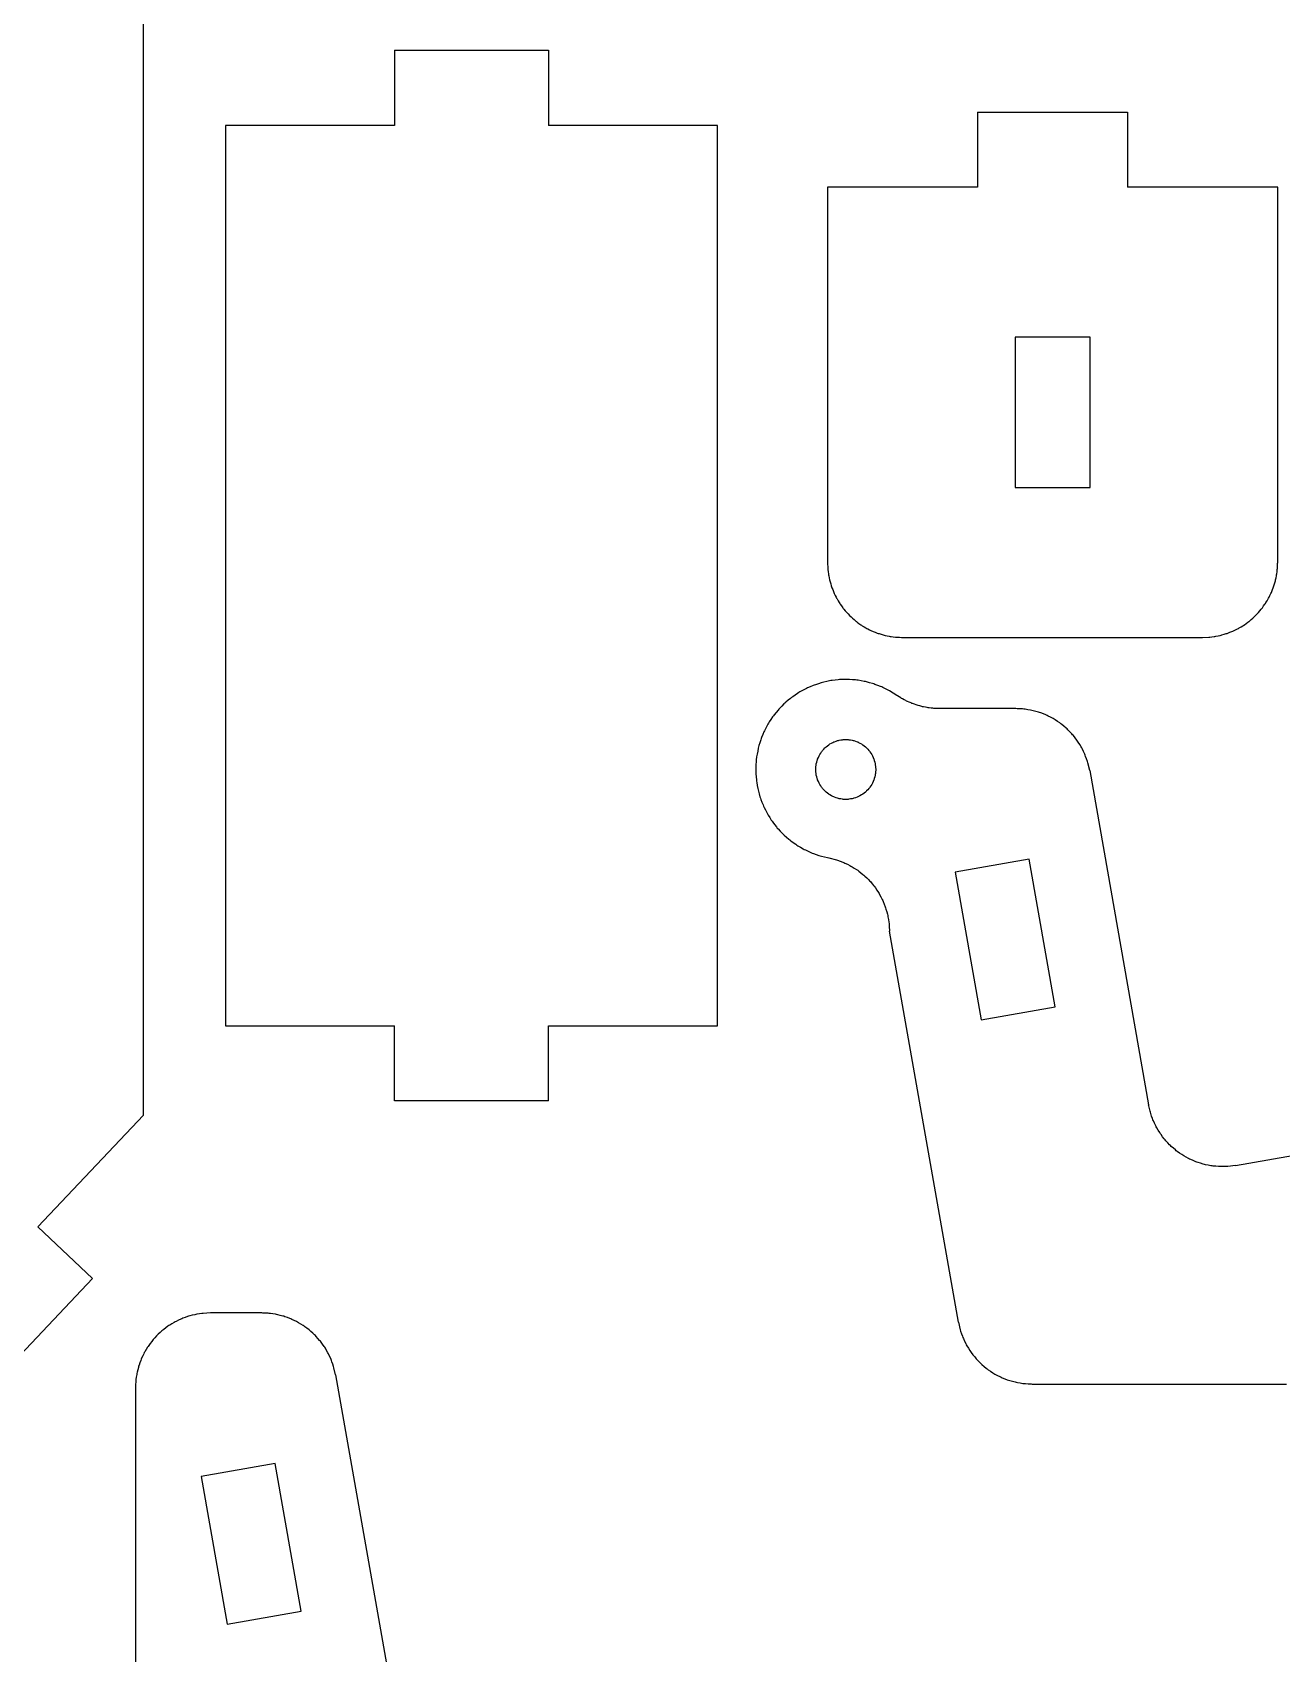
# Model space of a CAD drawing. Header units: centimetres. Extents: x -35.6 to 35, y -21 to 21.
# Drawn here: x 11.93 to 20.26, y -11.82 to -1.01 of the extents above; entities that cross this region are included whole.
import ezdxf

# ---------------------------------------------------------------- set-up
doc = ezdxf.new("R2010")
doc.units = ezdxf.units.CM
doc.header["$MEASUREMENT"] = 0
doc.layers.add('Capa 1', color=7, linetype='Continuous')

msp = doc.modelspace()

# ---------------------------------------------------------------- linework, layer by layer
at = {"layer": 'Capa 1', "color": 1, "lineweight": 25}
for points in [[(12.67472, -8.22757), (12.67472, -8.22757), (12.67472, 19.06466), (12.67472, 19.06466)], [(14.34839, -1.13341), (14.34839, -1.13341), (15.37338, -1.13341), (15.37338, -1.13341)], [(14.34839, -1.13341), (14.34839, -1.13341), (14.34839, -1.6334), (14.34839, -1.6334)], [(15.37338, -1.13341), (15.37338, -1.13341), (15.37338, -1.6334), (15.37338, -1.6334)], [(18.23293, -1.54539), (18.23293, -1.54539), (19.23295, -1.54539), (19.23295, -1.54539)], [(18.23293, -1.54539), (18.23293, -1.54539), (18.23293, -2.04538), (18.23293, -2.04538)], [(19.23295, -1.54539), (19.23295, -1.54539), (19.23295, -2.04538), (19.23295, -2.04538)], [(13.22087, -1.6334), (13.22087, -1.6334), (13.22087, -7.63341), (13.22087, -7.63341)], [(14.34839, -1.6334), (14.34839, -1.6334), (13.22087, -1.6334), (13.22087, -1.6334)], [(16.50089, -1.6334), (16.50089, -1.6334), (15.37338, -1.6334), (15.37338, -1.6334)], [(16.50089, -7.63341), (16.50089, -7.63341), (16.50089, -1.6334), (16.50089, -1.6334)], [(17.23294, -2.04538), (17.23294, -2.04538), (17.23294, -4.54538), (17.23294, -4.54538)], [(18.23293, -2.04538), (18.23293, -2.04538), (17.23294, -2.04538), (17.23294, -2.04538)], [(20.23293, -2.04538), (20.23293, -2.04538), (19.23295, -2.04538), (19.23295, -2.04538)], [(20.23293, -4.54538), (20.23293, -4.54538), (20.23293, -2.04538), (20.23293, -2.04538)], [(18.48294, -3.04537), (18.48294, -3.04537), (18.48294, -4.04539), (18.48294, -4.04539)], [(18.98293, -3.04537), (18.98293, -3.04537), (18.48294, -3.04537), (18.48294, -3.04537)], [(18.98293, -4.04539), (18.98293, -4.04539), (18.98293, -3.04537), (18.98293, -3.04537)], [(18.48294, -4.04539), (18.48294, -4.04539), (18.98293, -4.04539), (18.98293, -4.04539)], [(17.73294, -5.04537), (17.73294, -5.04537), (19.73294, -5.04537), (19.73294, -5.04537)], [(18.48805, -5.5196), (18.48805, -5.5196), (17.97917, -5.5196), (17.97917, -5.5196)], [(18.98046, -5.93277), (18.98046, -5.93277), (19.37289, -8.15834), (19.37289, -8.15834)], [(18.5766, -6.52177), (18.5766, -6.52177), (18.08419, -6.60859), (18.08419, -6.60859)], [(18.75024, -7.50658), (18.75024, -7.50658), (18.5766, -6.52177), (18.5766, -6.52177)], [(18.08419, -6.60859), (18.08419, -6.60859), (18.25783, -7.5934), (18.25783, -7.5934)], [(18.10508, -9.60642), (18.10508, -9.60642), (17.64604, -7.00303), (17.64604, -7.00303)], [(18.25783, -7.5934), (18.25783, -7.5934), (18.75024, -7.50658), (18.75024, -7.50658)], [(13.22087, -7.63341), (13.22087, -7.63341), (14.34839, -7.63341), (14.34839, -7.63341)], [(14.34839, -8.1334), (14.34839, -8.1334), (14.34839, -7.63341), (14.34839, -7.63341)], [(15.37338, -8.1334), (15.37338, -8.1334), (15.37338, -7.63341), (15.37338, -7.63341)], [(15.37338, -7.63341), (15.37338, -7.63341), (16.50089, -7.63341), (16.50089, -7.63341)], [(15.37338, -8.1334), (15.37338, -8.1334), (14.34839, -8.1334), (14.34839, -8.1334)], [(11.97107, -8.97285), (11.97107, -8.97285), (12.67472, -8.22757), (12.67472, -8.22757)], [(19.95212, -8.56393), (19.95212, -8.56393), (21.55919, -8.28054), (21.55919, -8.28054)], [(12.33464, -9.3161), (12.33464, -9.3161), (11.97107, -8.97285), (11.97107, -8.97285)], [(12.33464, -9.3161), (12.33464, -9.3161), (10.92731, -10.80673), (10.92731, -10.80673)], [(13.46264, -9.54624), (13.46264, -9.54624), (13.12062, -9.54624), (13.12062, -9.54624)], [(13.95505, -9.95942), (13.95505, -9.95942), (14.34748, -12.18499), (14.34748, -12.18499)], [(18.59748, -10.01959), (18.59748, -10.01959), (20.29103, -10.01959), (20.29103, -10.01959)], [(12.62063, -10.04624), (12.62063, -10.04624), (12.62063, -14.04624), (12.62063, -14.04624)], [(13.55119, -10.54842), (13.55119, -10.54842), (13.05878, -10.63523), (13.05878, -10.63523)], [(13.72482, -11.53323), (13.72482, -11.53323), (13.55119, -10.54842), (13.55119, -10.54842)], [(13.05878, -10.63523), (13.05878, -10.63523), (13.23242, -11.62005), (13.23242, -11.62005)], [(13.23242, -11.62005), (13.23242, -11.62005), (13.72482, -11.53323), (13.72482, -11.53323)]]:
    msp.add_open_spline(points, degree=3, dxfattribs=at)
for points, knots in [([(17.23294, -4.54538), (17.23294, -4.54538), (17.23464, -4.58665), (17.23464, -4.58665), (17.23464, -4.58665), (17.23464, -4.58665), (17.23975, -4.62768), (17.23975, -4.62768), (17.23975, -4.62768), (17.23975, -4.62768), (17.24825, -4.66811), (17.24825, -4.66811), (17.24825, -4.66811), (17.24825, -4.66811), (17.26004, -4.70773), (17.26004, -4.70773), (17.26004, -4.70773), (17.26004, -4.70773), (17.27507, -4.74622), (17.27507, -4.74622), (17.27507, -4.74622), (17.27507, -4.74622), (17.2932, -4.78336), (17.2932, -4.78336), (17.2932, -4.78336), (17.2932, -4.78336), (17.31436, -4.81885), (17.31436, -4.81885), (17.31436, -4.81885), (17.31436, -4.81885), (17.33839, -4.85247), (17.33839, -4.85247), (17.33839, -4.85247), (17.33839, -4.85247), (17.36509, -4.88401), (17.36509, -4.88401), (17.36509, -4.88401), (17.36509, -4.88401), (17.3943, -4.91326), (17.3943, -4.91326), (17.3943, -4.91326), (17.3943, -4.91326), (17.42584, -4.93996), (17.42584, -4.93996), (17.42584, -4.93996), (17.42584, -4.93996), (17.45946, -4.96395), (17.45946, -4.96395), (17.45946, -4.96395), (17.45946, -4.96395), (17.49495, -4.98512), (17.49495, -4.98512), (17.49495, -4.98512), (17.49495, -4.98512), (17.5321, -5.00325), (17.5321, -5.00325), (17.5321, -5.00325), (17.5321, -5.00325), (17.57059, -5.01828), (17.57059, -5.01828), (17.57059, -5.01828), (17.57059, -5.01828), (17.6102, -5.0301), (17.6102, -5.0301), (17.6102, -5.0301), (17.6102, -5.0301), (17.65063, -5.03856), (17.65063, -5.03856), (17.65063, -5.03856), (17.65063, -5.03856), (17.69166, -5.04368), (17.69166, -5.04368), (17.69166, -5.04368), (17.69166, -5.04368), (17.73294, -5.04537), (17.73294, -5.04537)], [0, 0, 0, 0, 0.05, 0.05, 0.05, 0.05000001, 0.1, 0.1, 0.1, 0.10000001, 0.15, 0.15, 0.15, 0.15000001, 0.2, 0.2, 0.2, 0.20000001, 0.25, 0.25, 0.25, 0.25000001, 0.3, 0.3, 0.3, 0.30000001, 0.35, 0.35, 0.35, 0.35000001, 0.4, 0.4, 0.4, 0.40000001, 0.45, 0.45, 0.45, 0.45000001, 0.5, 0.5, 0.5, 0.50000001, 0.55, 0.55, 0.55, 0.55000001, 0.6, 0.6, 0.6, 0.60000001, 0.65, 0.65, 0.65, 0.65000001, 0.7, 0.7, 0.7, 0.70000001, 0.75, 0.75, 0.75, 0.75000001, 0.8, 0.8, 0.8, 0.80000001, 0.85, 0.85, 0.85, 0.85000001, 0.9, 0.9, 0.9, 0.90000001, 1, 1, 1, 1]), ([(19.73294, -5.04537), (19.73294, -5.04537), (19.77425, -5.04368), (19.77425, -5.04368), (19.77425, -5.04368), (19.77425, -5.04368), (19.81524, -5.03856), (19.81524, -5.03856), (19.81524, -5.03856), (19.81524, -5.03856), (19.85567, -5.0301), (19.85567, -5.0301), (19.85567, -5.0301), (19.85567, -5.0301), (19.89529, -5.01828), (19.89529, -5.01828), (19.89529, -5.01828), (19.89529, -5.01828), (19.93377, -5.00325), (19.93377, -5.00325), (19.93377, -5.00325), (19.93377, -5.00325), (19.97092, -4.98512), (19.97092, -4.98512), (19.97092, -4.98512), (19.97092, -4.98512), (20.00641, -4.96395), (20.00641, -4.96395), (20.00641, -4.96395), (20.00641, -4.96395), (20.04007, -4.93996), (20.04007, -4.93996), (20.04007, -4.93996), (20.04007, -4.93996), (20.07157, -4.91326), (20.07157, -4.91326), (20.07157, -4.91326), (20.07157, -4.91326), (20.10082, -4.88401), (20.10082, -4.88401), (20.10082, -4.88401), (20.10082, -4.88401), (20.12752, -4.85247), (20.12752, -4.85247), (20.12752, -4.85247), (20.12752, -4.85247), (20.15151, -4.81885), (20.15151, -4.81885), (20.15151, -4.81885), (20.15151, -4.81885), (20.17268, -4.78336), (20.17268, -4.78336), (20.17268, -4.78336), (20.17268, -4.78336), (20.19084, -4.74622), (20.19084, -4.74622), (20.19084, -4.74622), (20.19084, -4.74622), (20.20584, -4.70773), (20.20584, -4.70773), (20.20584, -4.70773), (20.20584, -4.70773), (20.21766, -4.66811), (20.21766, -4.66811), (20.21766, -4.66811), (20.21766, -4.66811), (20.22612, -4.62768), (20.22612, -4.62768), (20.22612, -4.62768), (20.22612, -4.62768), (20.23124, -4.58665), (20.23124, -4.58665), (20.23124, -4.58665), (20.23124, -4.58665), (20.23293, -4.54538), (20.23293, -4.54538)], [0, 0, 0, 0, 0.05, 0.05, 0.05, 0.05000001, 0.1, 0.1, 0.1, 0.10000001, 0.15, 0.15, 0.15, 0.15000001, 0.2, 0.2, 0.2, 0.20000001, 0.25, 0.25, 0.25, 0.25000001, 0.3, 0.3, 0.3, 0.30000001, 0.35, 0.35, 0.35, 0.35000001, 0.4, 0.4, 0.4, 0.40000001, 0.45, 0.45, 0.45, 0.45000001, 0.5, 0.5, 0.5, 0.50000001, 0.55, 0.55, 0.55, 0.55000001, 0.6, 0.6, 0.6, 0.60000001, 0.65, 0.65, 0.65, 0.65000001, 0.7, 0.7, 0.7, 0.70000001, 0.75, 0.75, 0.75, 0.75000001, 0.8, 0.8, 0.8, 0.80000001, 0.85, 0.85, 0.85, 0.85000001, 0.9, 0.9, 0.9, 0.90000001, 1, 1, 1, 1]), ([(17.69518, -5.43112), (17.69518, -5.43112), (17.64625, -5.40071), (17.64625, -5.40071), (17.64625, -5.40071), (17.64625, -5.40071), (17.59461, -5.3751), (17.59461, -5.3751), (17.59461, -5.3751), (17.59461, -5.3751), (17.54074, -5.3546), (17.54074, -5.3546), (17.54074, -5.3546), (17.54074, -5.3546), (17.48518, -5.33936), (17.48518, -5.33936), (17.48518, -5.33936), (17.48518, -5.33936), (17.42838, -5.32952), (17.42838, -5.32952), (17.42838, -5.32952), (17.42838, -5.32952), (17.37091, -5.32515), (17.37091, -5.32515), (17.37091, -5.32515), (17.37091, -5.32515), (17.3133, -5.32634), (17.3133, -5.32634), (17.3133, -5.32634), (17.3133, -5.32634), (17.25608, -5.33305), (17.25608, -5.33305), (17.25608, -5.33305), (17.25608, -5.33305), (17.19974, -5.34518), (17.19974, -5.34518), (17.19974, -5.34518), (17.19974, -5.34518), (17.14485, -5.36272), (17.14485, -5.36272), (17.14485, -5.36272), (17.14485, -5.36272), (17.09186, -5.3854), (17.09186, -5.3854), (17.09186, -5.3854), (17.09186, -5.3854), (17.04131, -5.41309), (17.04131, -5.41309), (17.04131, -5.41309), (17.04131, -5.41309), (16.99365, -5.44548), (16.99365, -5.44548), (16.99365, -5.44548), (16.99365, -5.44548), (16.94934, -5.48231), (16.94934, -5.48231), (16.94934, -5.48231), (16.94934, -5.48231), (16.90874, -5.52319), (16.90874, -5.52319), (16.90874, -5.52319), (16.90874, -5.52319), (16.87226, -5.56779), (16.87226, -5.56779), (16.87226, -5.56779), (16.87226, -5.56779), (16.84019, -5.61569), (16.84019, -5.61569), (16.84019, -5.61569), (16.84019, -5.61569), (16.81292, -5.66646), (16.81292, -5.66646), (16.81292, -5.66646), (16.81292, -5.66646), (16.79063, -5.71959), (16.79063, -5.71959), (16.79063, -5.71959), (16.79063, -5.71959), (16.77352, -5.77462), (16.77352, -5.77462), (16.77352, -5.77462), (16.77352, -5.77462), (16.76177, -5.83106), (16.76177, -5.83106), (16.76177, -5.83106), (16.76177, -5.83106), (16.75549, -5.88832), (16.75549, -5.88832), (16.75549, -5.88832), (16.75549, -5.88832), (16.75475, -5.94596), (16.75475, -5.94596), (16.75475, -5.94596), (16.75475, -5.94596), (16.75955, -6.0034), (16.75955, -6.0034), (16.75955, -6.0034), (16.75955, -6.0034), (16.76981, -6.06009), (16.76981, -6.06009), (16.76981, -6.06009), (16.76981, -6.06009), (16.78548, -6.11554), (16.78548, -6.11554), (16.78548, -6.11554), (16.78548, -6.11554), (16.8064, -6.16924), (16.8064, -6.16924), (16.8064, -6.16924), (16.8064, -6.16924), (16.83236, -6.22071), (16.83236, -6.22071), (16.83236, -6.22071), (16.83236, -6.22071), (16.86312, -6.26943), (16.86312, -6.26943), (16.86312, -6.26943), (16.86312, -6.26943), (16.89844, -6.31497), (16.89844, -6.31497), (16.89844, -6.31497), (16.89844, -6.31497), (16.93798, -6.35691), (16.93798, -6.35691), (16.93798, -6.35691), (16.93798, -6.35691), (16.98134, -6.39484), (16.98134, -6.39484), (16.98134, -6.39484), (16.98134, -6.39484), (17.02815, -6.42849), (17.02815, -6.42849), (17.02815, -6.42849), (17.02815, -6.42849), (17.07796, -6.45746), (17.07796, -6.45746), (17.07796, -6.45746), (17.07796, -6.45746), (17.13032, -6.48152), (17.13032, -6.48152), (17.13032, -6.48152), (17.13032, -6.48152), (17.18475, -6.50046), (17.18475, -6.50046), (17.18475, -6.50046), (17.18475, -6.50046), (17.24074, -6.51408), (17.24074, -6.51408)], [0, 0, 0, 0, 0.02631579, 0.02631579, 0.02631579, 0.0263158, 0.05263158, 0.05263158, 0.05263158, 0.05263159, 0.07894737, 0.07894737, 0.07894737, 0.07894738, 0.10526316, 0.10526316, 0.10526316, 0.10526317, 0.13157895, 0.13157895, 0.13157895, 0.13157896, 0.15789474, 0.15789474, 0.15789474, 0.15789475, 0.18421053, 0.18421053, 0.18421053, 0.18421054, 0.21052632, 0.21052632, 0.21052632, 0.21052633, 0.23684211, 0.23684211, 0.23684211, 0.23684212, 0.26315789, 0.26315789, 0.26315789, 0.2631579, 0.28947368, 0.28947368, 0.28947368, 0.28947369, 0.31578947, 0.31578947, 0.31578947, 0.31578948, 0.34210526, 0.34210526, 0.34210526, 0.34210527, 0.36842105, 0.36842105, 0.36842105, 0.36842106, 0.39473684, 0.39473684, 0.39473684, 0.39473685, 0.42105263, 0.42105263, 0.42105263, 0.42105264, 0.44736842, 0.44736842, 0.44736842, 0.44736843, 0.47368421, 0.47368421, 0.47368421, 0.47368422, 0.5, 0.5, 0.5, 0.50000001, 0.52631579, 0.52631579, 0.52631579, 0.5263158, 0.55263158, 0.55263158, 0.55263158, 0.55263159, 0.57894737, 0.57894737, 0.57894737, 0.57894738, 0.60526316, 0.60526316, 0.60526316, 0.60526317, 0.63157895, 0.63157895, 0.63157895, 0.63157896, 0.65789474, 0.65789474, 0.65789474, 0.65789475, 0.68421053, 0.68421053, 0.68421053, 0.68421054, 0.71052632, 0.71052632, 0.71052632, 0.71052633, 0.73684211, 0.73684211, 0.73684211, 0.73684212, 0.76315789, 0.76315789, 0.76315789, 0.7631579, 0.78947368, 0.78947368, 0.78947368, 0.78947369, 0.81578947, 0.81578947, 0.81578947, 0.81578948, 0.84210526, 0.84210526, 0.84210526, 0.84210527, 0.86842105, 0.86842105, 0.86842105, 0.86842106, 0.89473684, 0.89473684, 0.89473684, 0.89473685, 0.92105263, 0.92105263, 0.92105263, 0.92105264, 0.94736842, 0.94736842, 0.94736842, 0.94736843, 1, 1, 1, 1]), ([(17.97917, -5.5196), (17.97917, -5.5196), (17.94146, -5.51819), (17.94146, -5.51819), (17.94146, -5.51819), (17.94146, -5.51819), (17.90396, -5.51392), (17.90396, -5.51392), (17.90396, -5.51392), (17.90396, -5.51392), (17.86688, -5.50683), (17.86688, -5.50683), (17.86688, -5.50683), (17.86688, -5.50683), (17.83044, -5.49695), (17.83044, -5.49695), (17.83044, -5.49695), (17.83044, -5.49695), (17.79488, -5.48439), (17.79488, -5.48439), (17.79488, -5.48439), (17.79488, -5.48439), (17.76034, -5.46915), (17.76034, -5.46915), (17.76034, -5.46915), (17.76034, -5.46915), (17.72704, -5.45137), (17.72704, -5.45137), (17.72704, -5.45137), (17.72704, -5.45137), (17.69518, -5.43112), (17.69518, -5.43112)], [0, 0, 0, 0, 0.11111111, 0.11111111, 0.11111111, 0.11111112, 0.22222222, 0.22222222, 0.22222222, 0.22222223, 0.33333333, 0.33333333, 0.33333333, 0.33333334, 0.44444444, 0.44444444, 0.44444444, 0.44444445, 0.55555556, 0.55555556, 0.55555556, 0.55555557, 0.66666667, 0.66666667, 0.66666667, 0.66666668, 0.77777778, 0.77777778, 0.77777778, 0.77777779, 1, 1, 1, 1]), ([(18.98046, -5.93277), (18.98046, -5.93277), (18.96832, -5.88049), (18.96832, -5.88049), (18.96832, -5.88049), (18.96832, -5.88049), (18.95061, -5.82979), (18.95061, -5.82979), (18.95061, -5.82979), (18.95061, -5.82979), (18.92761, -5.78132), (18.92761, -5.78132), (18.92761, -5.78132), (18.92761, -5.78132), (18.89953, -5.73557), (18.89953, -5.73557), (18.89953, -5.73557), (18.89953, -5.73557), (18.86672, -5.69309), (18.86672, -5.69309), (18.86672, -5.69309), (18.86672, -5.69309), (18.82954, -5.65439), (18.82954, -5.65439), (18.82954, -5.65439), (18.82954, -5.65439), (18.78841, -5.61989), (18.78841, -5.61989), (18.78841, -5.61989), (18.78841, -5.61989), (18.74385, -5.58998), (18.74385, -5.58998), (18.74385, -5.58998), (18.74385, -5.58998), (18.6963, -5.56503), (18.6963, -5.56503), (18.6963, -5.56503), (18.6963, -5.56503), (18.64638, -5.54531), (18.64638, -5.54531), (18.64638, -5.54531), (18.64638, -5.54531), (18.59463, -5.5311), (18.59463, -5.5311), (18.59463, -5.5311), (18.59463, -5.5311), (18.54164, -5.52249), (18.54164, -5.52249), (18.54164, -5.52249), (18.54164, -5.52249), (18.48805, -5.5196), (18.48805, -5.5196)], [0, 0, 0, 0, 0.07142857, 0.07142857, 0.07142857, 0.07142858, 0.14285714, 0.14285714, 0.14285714, 0.14285715, 0.21428571, 0.21428571, 0.21428571, 0.21428572, 0.28571429, 0.28571429, 0.28571429, 0.2857143, 0.35714286, 0.35714286, 0.35714286, 0.35714287, 0.42857143, 0.42857143, 0.42857143, 0.42857144, 0.5, 0.5, 0.5, 0.50000001, 0.57142857, 0.57142857, 0.57142857, 0.57142858, 0.64285714, 0.64285714, 0.64285714, 0.64285715, 0.71428571, 0.71428571, 0.71428571, 0.71428572, 0.78571429, 0.78571429, 0.78571429, 0.7857143, 0.85714286, 0.85714286, 0.85714286, 0.85714287, 1, 1, 1, 1]), ([(17.55439, -5.92494), (17.55439, -5.92494), (17.55167, -5.89202), (17.55167, -5.89202), (17.55167, -5.89202), (17.55167, -5.89202), (17.54356, -5.85999), (17.54356, -5.85999), (17.54356, -5.85999), (17.54356, -5.85999), (17.5303, -5.82972), (17.5303, -5.82972), (17.5303, -5.82972), (17.5303, -5.82972), (17.5122, -5.8021), (17.5122, -5.8021), (17.5122, -5.8021), (17.5122, -5.8021), (17.48983, -5.77779), (17.48983, -5.77779), (17.48983, -5.77779), (17.48983, -5.77779), (17.46376, -5.75751), (17.46376, -5.75751), (17.46376, -5.75751), (17.46376, -5.75751), (17.43473, -5.74178), (17.43473, -5.74178), (17.43473, -5.74178), (17.43473, -5.74178), (17.40347, -5.73105), (17.40347, -5.73105), (17.40347, -5.73105), (17.40347, -5.73105), (17.37091, -5.72562), (17.37091, -5.72562), (17.37091, -5.72562), (17.37091, -5.72562), (17.33786, -5.72562), (17.33786, -5.72562), (17.33786, -5.72562), (17.33786, -5.72562), (17.30529, -5.73105), (17.30529, -5.73105), (17.30529, -5.73105), (17.30529, -5.73105), (17.27404, -5.74178), (17.27404, -5.74178), (17.27404, -5.74178), (17.27404, -5.74178), (17.245, -5.75751), (17.245, -5.75751), (17.245, -5.75751), (17.245, -5.75751), (17.21893, -5.77779), (17.21893, -5.77779), (17.21893, -5.77779), (17.21893, -5.77779), (17.19657, -5.8021), (17.19657, -5.8021), (17.19657, -5.8021), (17.19657, -5.8021), (17.17851, -5.82972), (17.17851, -5.82972), (17.17851, -5.82972), (17.17851, -5.82972), (17.16524, -5.85999), (17.16524, -5.85999), (17.16524, -5.85999), (17.16524, -5.85999), (17.15713, -5.89202), (17.15713, -5.89202), (17.15713, -5.89202), (17.15713, -5.89202), (17.15438, -5.92494), (17.15438, -5.92494), (17.15438, -5.92494), (17.15438, -5.92494), (17.15713, -5.95785), (17.15713, -5.95785), (17.15713, -5.95785), (17.15713, -5.95785), (17.16524, -5.98988), (17.16524, -5.98988), (17.16524, -5.98988), (17.16524, -5.98988), (17.17851, -6.02012), (17.17851, -6.02012), (17.17851, -6.02012), (17.17851, -6.02012), (17.19657, -6.04778), (17.19657, -6.04778), (17.19657, -6.04778), (17.19657, -6.04778), (17.21893, -6.07208), (17.21893, -6.07208), (17.21893, -6.07208), (17.21893, -6.07208), (17.245, -6.09237), (17.245, -6.09237), (17.245, -6.09237), (17.245, -6.09237), (17.27404, -6.1081), (17.27404, -6.1081), (17.27404, -6.1081), (17.27404, -6.1081), (17.30529, -6.11882), (17.30529, -6.11882), (17.30529, -6.11882), (17.30529, -6.11882), (17.33786, -6.12426), (17.33786, -6.12426), (17.33786, -6.12426), (17.33786, -6.12426), (17.37091, -6.12426), (17.37091, -6.12426), (17.37091, -6.12426), (17.37091, -6.12426), (17.40347, -6.11882), (17.40347, -6.11882), (17.40347, -6.11882), (17.40347, -6.11882), (17.43473, -6.1081), (17.43473, -6.1081), (17.43473, -6.1081), (17.43473, -6.1081), (17.46376, -6.09237), (17.46376, -6.09237), (17.46376, -6.09237), (17.46376, -6.09237), (17.48983, -6.07208), (17.48983, -6.07208), (17.48983, -6.07208), (17.48983, -6.07208), (17.5122, -6.04778), (17.5122, -6.04778), (17.5122, -6.04778), (17.5122, -6.04778), (17.5303, -6.02012), (17.5303, -6.02012), (17.5303, -6.02012), (17.5303, -6.02012), (17.54356, -5.98988), (17.54356, -5.98988), (17.54356, -5.98988), (17.54356, -5.98988), (17.55167, -5.95785), (17.55167, -5.95785), (17.55167, -5.95785), (17.55167, -5.95785), (17.55439, -5.92494), (17.55439, -5.92494)], [0, 0, 0, 0, 0.02564103, 0.02564103, 0.02564103, 0.02564104, 0.05128205, 0.05128205, 0.05128205, 0.05128206, 0.07692308, 0.07692308, 0.07692308, 0.07692309, 0.1025641, 0.1025641, 0.1025641, 0.10256411, 0.12820513, 0.12820513, 0.12820513, 0.12820514, 0.15384615, 0.15384615, 0.15384615, 0.15384616, 0.17948718, 0.17948718, 0.17948718, 0.17948719, 0.20512821, 0.20512821, 0.20512821, 0.20512822, 0.23076923, 0.23076923, 0.23076923, 0.23076924, 0.25641026, 0.25641026, 0.25641026, 0.25641027, 0.28205128, 0.28205128, 0.28205128, 0.28205129, 0.30769231, 0.30769231, 0.30769231, 0.30769232, 0.33333333, 0.33333333, 0.33333333, 0.33333334, 0.35897436, 0.35897436, 0.35897436, 0.35897437, 0.38461538, 0.38461538, 0.38461538, 0.38461539, 0.41025641, 0.41025641, 0.41025641, 0.41025642, 0.43589744, 0.43589744, 0.43589744, 0.43589745, 0.46153846, 0.46153846, 0.46153846, 0.46153847, 0.48717949, 0.48717949, 0.48717949, 0.4871795, 0.51282051, 0.51282051, 0.51282051, 0.51282052, 0.53846154, 0.53846154, 0.53846154, 0.53846155, 0.56410256, 0.56410256, 0.56410256, 0.56410257, 0.58974359, 0.58974359, 0.58974359, 0.5897436, 0.61538462, 0.61538462, 0.61538462, 0.61538463, 0.64102564, 0.64102564, 0.64102564, 0.64102565, 0.66666667, 0.66666667, 0.66666667, 0.66666668, 0.69230769, 0.69230769, 0.69230769, 0.6923077, 0.71794872, 0.71794872, 0.71794872, 0.71794873, 0.74358974, 0.74358974, 0.74358974, 0.74358975, 0.76923077, 0.76923077, 0.76923077, 0.76923078, 0.79487179, 0.79487179, 0.79487179, 0.7948718, 0.82051282, 0.82051282, 0.82051282, 0.82051283, 0.84615385, 0.84615385, 0.84615385, 0.84615386, 0.87179487, 0.87179487, 0.87179487, 0.87179488, 0.8974359, 0.8974359, 0.8974359, 0.89743591, 0.92307692, 0.92307692, 0.92307692, 0.92307693, 0.94871795, 0.94871795, 0.94871795, 0.94871796, 1, 1, 1, 1]), ([(17.24074, -6.51408), (17.24074, -6.51408), (17.2921, -6.52681), (17.2921, -6.52681), (17.2921, -6.52681), (17.2921, -6.52681), (17.34181, -6.54494), (17.34181, -6.54494), (17.34181, -6.54494), (17.34181, -6.54494), (17.38933, -6.56819), (17.38933, -6.56819), (17.38933, -6.56819), (17.38933, -6.56819), (17.43413, -6.59634), (17.43413, -6.59634), (17.43413, -6.59634), (17.43413, -6.59634), (17.47569, -6.62908), (17.47569, -6.62908), (17.47569, -6.62908), (17.47569, -6.62908), (17.51357, -6.66602), (17.51357, -6.66602), (17.51357, -6.66602), (17.51357, -6.66602), (17.54734, -6.70676), (17.54734, -6.70676), (17.54734, -6.70676), (17.54734, -6.70676), (17.57662, -6.75083), (17.57662, -6.75083), (17.57662, -6.75083), (17.57662, -6.75083), (17.60106, -6.79775), (17.60106, -6.79775), (17.60106, -6.79775), (17.60106, -6.79775), (17.6204, -6.84699), (17.6204, -6.84699), (17.6204, -6.84699), (17.6204, -6.84699), (17.63444, -6.898), (17.63444, -6.898), (17.63444, -6.898), (17.63444, -6.898), (17.64301, -6.95022), (17.64301, -6.95022), (17.64301, -6.95022), (17.64301, -6.95022), (17.64604, -7.00303), (17.64604, -7.00303)], [0, 0, 0, 0, 0.07142857, 0.07142857, 0.07142857, 0.07142858, 0.14285714, 0.14285714, 0.14285714, 0.14285715, 0.21428571, 0.21428571, 0.21428571, 0.21428572, 0.28571429, 0.28571429, 0.28571429, 0.2857143, 0.35714286, 0.35714286, 0.35714286, 0.35714287, 0.42857143, 0.42857143, 0.42857143, 0.42857144, 0.5, 0.5, 0.5, 0.50000001, 0.57142857, 0.57142857, 0.57142857, 0.57142858, 0.64285714, 0.64285714, 0.64285714, 0.64285715, 0.71428571, 0.71428571, 0.71428571, 0.71428572, 0.78571429, 0.78571429, 0.78571429, 0.7857143, 0.85714286, 0.85714286, 0.85714286, 0.85714287, 1, 1, 1, 1]), ([(19.95212, -8.56393), (19.95212, -8.56393), (19.90015, -8.57031), (19.90015, -8.57031), (19.90015, -8.57031), (19.90015, -8.57031), (19.84783, -8.57123), (19.84783, -8.57123), (19.84783, -8.57123), (19.84783, -8.57123), (19.79569, -8.56664), (19.79569, -8.56664), (19.79569, -8.56664), (19.79569, -8.56664), (19.74433, -8.55666), (19.74433, -8.55666), (19.74433, -8.55666), (19.74433, -8.55666), (19.69427, -8.54138), (19.69427, -8.54138), (19.69427, -8.54138), (19.69427, -8.54138), (19.64612, -8.52092), (19.64612, -8.52092), (19.64612, -8.52092), (19.64612, -8.52092), (19.60033, -8.49556), (19.60033, -8.49556), (19.60033, -8.49556), (19.60033, -8.49556), (19.55746, -8.46554), (19.55746, -8.46554), (19.55746, -8.46554), (19.55746, -8.46554), (19.51795, -8.43121), (19.51795, -8.43121), (19.51795, -8.43121), (19.51795, -8.43121), (19.48225, -8.39294), (19.48225, -8.39294), (19.48225, -8.39294), (19.48225, -8.39294), (19.45078, -8.35113), (19.45078, -8.35113), (19.45078, -8.35113), (19.45078, -8.35113), (19.42383, -8.30626), (19.42383, -8.30626), (19.42383, -8.30626), (19.42383, -8.30626), (19.40168, -8.25885), (19.40168, -8.25885), (19.40168, -8.25885), (19.40168, -8.25885), (19.38467, -8.20935), (19.38467, -8.20935), (19.38467, -8.20935), (19.38467, -8.20935), (19.37289, -8.15834), (19.37289, -8.15834)], [0, 0, 0, 0, 0.0625, 0.0625, 0.0625, 0.06250001, 0.125, 0.125, 0.125, 0.12500001, 0.1875, 0.1875, 0.1875, 0.18750001, 0.25, 0.25, 0.25, 0.25000001, 0.3125, 0.3125, 0.3125, 0.31250001, 0.375, 0.375, 0.375, 0.37500001, 0.4375, 0.4375, 0.4375, 0.43750001, 0.5, 0.5, 0.5, 0.50000001, 0.5625, 0.5625, 0.5625, 0.56250001, 0.625, 0.625, 0.625, 0.62500001, 0.6875, 0.6875, 0.6875, 0.68750001, 0.75, 0.75, 0.75, 0.75000001, 0.8125, 0.8125, 0.8125, 0.81250001, 0.875, 0.875, 0.875, 0.87500001, 1, 1, 1, 1]), ([(13.12062, -9.54624), (13.12062, -9.54624), (13.07162, -9.54864), (13.07162, -9.54864), (13.07162, -9.54864), (13.07162, -9.54864), (13.02308, -9.55584), (13.02308, -9.55584), (13.02308, -9.55584), (13.02308, -9.55584), (12.97549, -9.56776), (12.97549, -9.56776), (12.97549, -9.56776), (12.97549, -9.56776), (12.92927, -9.58431), (12.92927, -9.58431), (12.92927, -9.58431), (12.92927, -9.58431), (12.88493, -9.6053), (12.88493, -9.6053), (12.88493, -9.6053), (12.88493, -9.6053), (12.84284, -9.63052), (12.84284, -9.63052), (12.84284, -9.63052), (12.84284, -9.63052), (12.80344, -9.65973), (12.80344, -9.65973), (12.80344, -9.65973), (12.80344, -9.65973), (12.76707, -9.69268), (12.76707, -9.69268), (12.76707, -9.69268), (12.76707, -9.69268), (12.73412, -9.72905), (12.73412, -9.72905), (12.73412, -9.72905), (12.73412, -9.72905), (12.70487, -9.76846), (12.70487, -9.76846), (12.70487, -9.76846), (12.70487, -9.76846), (12.67965, -9.81055), (12.67965, -9.81055), (12.67965, -9.81055), (12.67965, -9.81055), (12.65869, -9.85489), (12.65869, -9.85489), (12.65869, -9.85489), (12.65869, -9.85489), (12.64215, -9.9011), (12.64215, -9.9011), (12.64215, -9.9011), (12.64215, -9.9011), (12.63022, -9.94869), (12.63022, -9.94869), (12.63022, -9.94869), (12.63022, -9.94869), (12.62303, -9.99724), (12.62303, -9.99724), (12.62303, -9.99724), (12.62303, -9.99724), (12.62063, -10.04624), (12.62063, -10.04624)], [0, 0, 0, 0, 0.05882353, 0.05882353, 0.05882353, 0.05882354, 0.11764706, 0.11764706, 0.11764706, 0.11764707, 0.17647059, 0.17647059, 0.17647059, 0.1764706, 0.23529412, 0.23529412, 0.23529412, 0.23529413, 0.29411765, 0.29411765, 0.29411765, 0.29411766, 0.35294118, 0.35294118, 0.35294118, 0.35294119, 0.41176471, 0.41176471, 0.41176471, 0.41176472, 0.47058824, 0.47058824, 0.47058824, 0.47058825, 0.52941176, 0.52941176, 0.52941176, 0.52941177, 0.58823529, 0.58823529, 0.58823529, 0.5882353, 0.64705882, 0.64705882, 0.64705882, 0.64705883, 0.70588235, 0.70588235, 0.70588235, 0.70588236, 0.76470588, 0.76470588, 0.76470588, 0.76470589, 0.82352941, 0.82352941, 0.82352941, 0.82352942, 0.88235294, 0.88235294, 0.88235294, 0.88235295, 1, 1, 1, 1]), ([(13.95505, -9.95942), (13.95505, -9.95942), (13.94397, -9.91084), (13.94397, -9.91084), (13.94397, -9.91084), (13.94397, -9.91084), (13.92806, -9.86357), (13.92806, -9.86357), (13.92806, -9.86357), (13.92806, -9.86357), (13.90756, -9.81813), (13.90756, -9.81813), (13.90756, -9.81813), (13.90756, -9.81813), (13.88266, -9.77499), (13.88266, -9.77499), (13.88266, -9.77499), (13.88266, -9.77499), (13.85355, -9.73449), (13.85355, -9.73449), (13.85355, -9.73449), (13.85355, -9.73449), (13.82057, -9.69713), (13.82057, -9.69713), (13.82057, -9.69713), (13.82057, -9.69713), (13.78402, -9.66323), (13.78402, -9.66323), (13.78402, -9.66323), (13.78402, -9.66323), (13.7443, -9.63313), (13.7443, -9.63313), (13.7443, -9.63313), (13.7443, -9.63313), (13.70179, -9.60713), (13.70179, -9.60713), (13.70179, -9.60713), (13.70179, -9.60713), (13.65684, -9.58551), (13.65684, -9.58551), (13.65684, -9.58551), (13.65684, -9.58551), (13.61003, -9.56847), (13.61003, -9.56847), (13.61003, -9.56847), (13.61003, -9.56847), (13.5617, -9.55616), (13.5617, -9.55616), (13.5617, -9.55616), (13.5617, -9.55616), (13.51241, -9.54871), (13.51241, -9.54871), (13.51241, -9.54871), (13.51241, -9.54871), (13.46264, -9.54624), (13.46264, -9.54624)], [0, 0, 0, 0, 0.06666667, 0.06666667, 0.06666667, 0.06666668, 0.13333333, 0.13333333, 0.13333333, 0.13333334, 0.2, 0.2, 0.2, 0.20000001, 0.26666667, 0.26666667, 0.26666667, 0.26666668, 0.33333333, 0.33333333, 0.33333333, 0.33333334, 0.4, 0.4, 0.4, 0.40000001, 0.46666667, 0.46666667, 0.46666667, 0.46666668, 0.53333333, 0.53333333, 0.53333333, 0.53333334, 0.6, 0.6, 0.6, 0.60000001, 0.66666667, 0.66666667, 0.66666667, 0.66666668, 0.73333333, 0.73333333, 0.73333333, 0.73333334, 0.8, 0.8, 0.8, 0.80000001, 0.86666667, 0.86666667, 0.86666667, 0.86666668, 1, 1, 1, 1]), ([(18.10508, -9.60642), (18.10508, -9.60642), (18.11721, -9.6587), (18.11721, -9.6587), (18.11721, -9.6587), (18.11721, -9.6587), (18.13492, -9.7094), (18.13492, -9.7094), (18.13492, -9.7094), (18.13492, -9.7094), (18.15792, -9.75787), (18.15792, -9.75787), (18.15792, -9.75787), (18.15792, -9.75787), (18.186, -9.80362), (18.186, -9.80362), (18.186, -9.80362), (18.186, -9.80362), (18.21881, -9.8461), (18.21881, -9.8461), (18.21881, -9.8461), (18.21881, -9.8461), (18.256, -9.88483), (18.256, -9.88483), (18.256, -9.88483), (18.256, -9.88483), (18.29713, -9.91933), (18.29713, -9.91933), (18.29713, -9.91933), (18.29713, -9.91933), (18.34169, -9.94922), (18.34169, -9.94922), (18.34169, -9.94922), (18.34169, -9.94922), (18.3892, -9.97416), (18.3892, -9.97416), (18.3892, -9.97416), (18.3892, -9.97416), (18.43916, -9.99388), (18.43916, -9.99388), (18.43916, -9.99388), (18.43916, -9.99388), (18.49091, -10.00809), (18.49091, -10.00809), (18.49091, -10.00809), (18.49091, -10.00809), (18.5439, -10.0167), (18.5439, -10.0167), (18.5439, -10.0167), (18.5439, -10.0167), (18.59748, -10.01959), (18.59748, -10.01959)], [0, 0, 0, 0, 0.07142857, 0.07142857, 0.07142857, 0.07142858, 0.14285714, 0.14285714, 0.14285714, 0.14285715, 0.21428571, 0.21428571, 0.21428571, 0.21428572, 0.28571429, 0.28571429, 0.28571429, 0.2857143, 0.35714286, 0.35714286, 0.35714286, 0.35714287, 0.42857143, 0.42857143, 0.42857143, 0.42857144, 0.5, 0.5, 0.5, 0.50000001, 0.57142857, 0.57142857, 0.57142857, 0.57142858, 0.64285714, 0.64285714, 0.64285714, 0.64285715, 0.71428571, 0.71428571, 0.71428571, 0.71428572, 0.78571429, 0.78571429, 0.78571429, 0.7857143, 0.85714286, 0.85714286, 0.85714286, 0.85714287, 1, 1, 1, 1])]:
    msp.add_open_spline(points, degree=3, knots=knots, dxfattribs=at)

doc.saveas('drawing.dxf')
